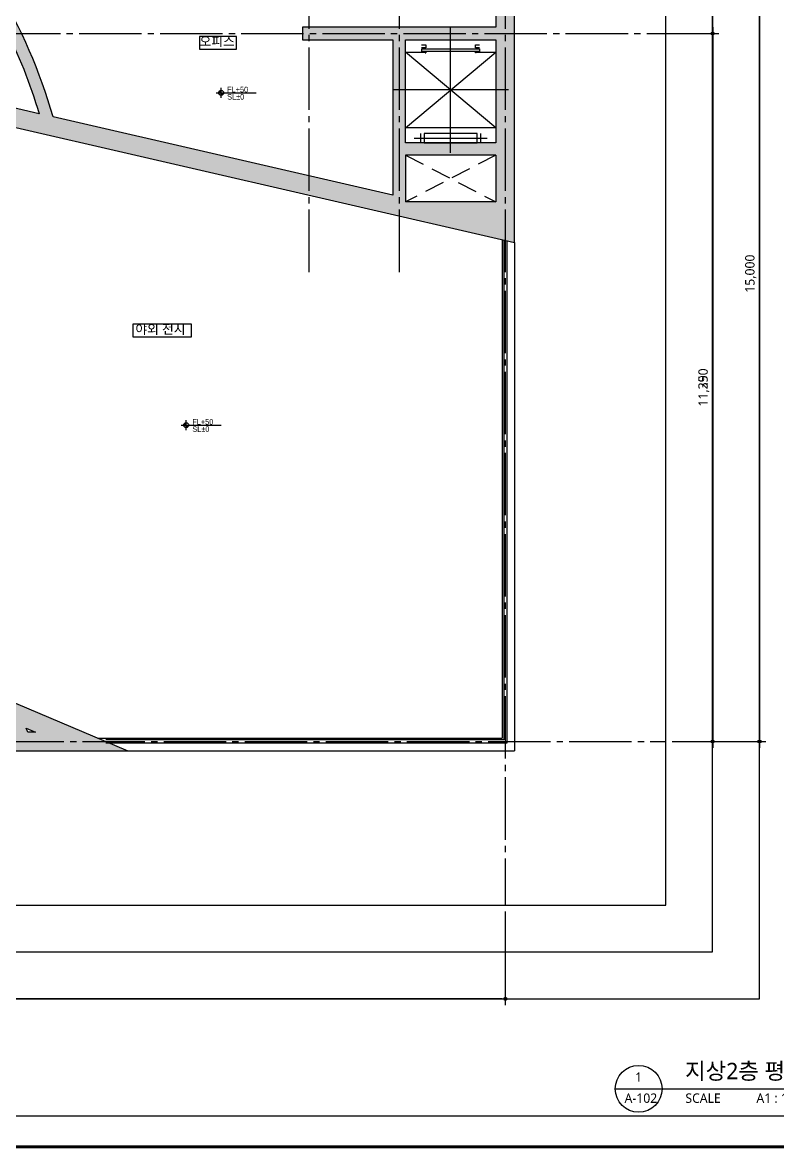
# Model space of a CAD drawing. Header units: millimetres. Extents: x 2135 to 254135, y 1035 to 90135.
# Drawn here: x 65947 to 78049, y 61260 to 79310 of the extents above; entities that cross this region are included whole.
import ezdxf
from ezdxf.enums import TextEntityAlignment as Align

# ---------------------------------------------------------------- set-up
doc = ezdxf.new("R2010")
doc.units = ezdxf.units.MM
for name, pattern in [('CEN3', [26, 20, -2, 2, -2]), ('CENTER2', [28.575, 19.05, -3.175, 3.175, -3.175]), ('HIDDEN2', [4.7625, 3.175, -1.5875])]:
    doc.linetypes.add(name, pattern=pattern)
doc.layers.get('Defpoints').update_dxf_attribs({"color": 157})
for name, color, linetype in [('A-01-CNTL', 1, 'CENTER2'), ('A-01-OPEN', 1, 'HIDDEN2'), ('A-02-WALL', 2, 'Continuous'), ('A-03-TEXT', 3, 'Continuous'), ('A-07-DIM', 7, 'Continuous'), ('A-07-SYM', 7, 'Continuous'), ('A-251-HACH', 253, 'Continuous'), ('A-TEXT-NOTE', 7, 'Continuous'), ('A-TXT1', 3, 'Continuous'), ('ETC', 8, 'Continuous'), ('form_TED.A', 40, 'Continuous'), ('HRAL', 9, 'Continuous'), ('TEXT1_TED.A', 2, 'Continuous'), ('TEXT2_TED.A', 3, 'Continuous'), ('TITLE_TED.A', 6, 'Continuous'), ('WA2(가벽)_TED.A', 7, 'Continuous'), ('현황레벨P', 7, 'Continuous')]:
    doc.layers.add(name, color=color, linetype=linetype)
doc.styles.add('TEXT', font='malgun.ttf')
doc.styles.add('돋움', font='')
doc.styles.add('맑은고딕', font='malgun.ttf')
doc.styles.get('돋움').set_extended_font_data('Dotum')
doc.dimstyles.new('HR-100', dxfattribs={"dimscale": 120, "dimtxt": 3, "dimasz": 1, "dimexe": 2, "dimexo": 2, "dimgap": 1, "dimtad": 1, "dimdec": 0, "dimdsep": 46, "dimlunit": 6, "dimtxsty": '맑은고딕', "dimblk": 'DIMDOT', "dimcen": 2.5, "dimdle": 1.5, "dimclrd": 7, "dimclrt": 3, "dimadec": 0, "dimazin": 0, "dimtfac": 1, "dimtdec": 0, "dimtix": 1, "dimtmove": 2, "dimatfit": 3, "dimfxl": 1, "dimtvp": 1, "dimtolj": 1, "dimtzin": 0, "dimlwd": -1, "dimarcsym": 0})

# ---------------------------------------------------------------- blocks, each defined once
blk = doc.blocks.new('1400X1030_8_P1')
at = {"color": 0, "linetype": 'Continuous'}
for p, q in [((-485, 1505), (-485, 1355)), ((485, 1355), (485, 1505)), ((725, 1265), (-725, 53)), ((-725, 1265), (725, 53)), ((585, 1430), (-585, 1430))]:
    blk.add_line(p, q, dxfattribs=at)
for points in [[(0, 1665), (0, 659), (0, -347)], [(-410, 65), (-400, 65), (-400, 53), (-725, 53), (-725, 1265), (725, 1265), (725, 53), (400, 53), (400, 65), (410, 65), (400, 65)], [(-925, 659), (0, 659), (925, 659)]]:
    blk.add_lwpolyline(points, dxfattribs=at)
for points in [[(-425, 1505), (-425, 1355), (425, 1355), (425, 1505)], [(-460, 40), (460, 40), (460, 0), (-460, 0)]]:
    blk.add_lwpolyline(points, close=True, dxfattribs=at)
for points in [[(-465, -15), (-405, -15, -0.414214), (-400, -20), (-400, -60, -0.414214), (-405, -65), (-465, -65)], [(465, -65), (405, -65, -0.414214), (400, -60), (400, -20, -0.414214), (405, -15), (465, -15)]]:
    blk.add_lwpolyline(points, format="xyb", dxfattribs=at)
blk = doc.blocks.new('FORM_TED.A')
at = {"layer": 'Defpoints', "color": 143, "ltscale": 100, "true_color": 0x7aafdf}
for points in [[(12, 13.5), (355, 13.5), (355, 283.5), (12, 283.5)], [(30.75, 32.25), (336.25, 32.25), (336.25, 264.75), (30.75, 264.75)], [(38.25, 39.75), (328.75, 39.75), (328.75, 257.25), (38.25, 257.25)], [(45.75, 47.25), (321.25, 47.25), (321.25, 249.75), (45.75, 249.75)]]:
    blk.add_lwpolyline(points, close=True, dxfattribs=at)
at = {"layer": 'form_TED.A', "ltscale": 30, "const_width": 0.5}
blk.add_lwpolyline([(407, 8.5), (7, 8.5), (7, 288.5), (407, 288.5)], close=True, dxfattribs=at)
blk = doc.blocks.new('DIMDOT')
blk.add_line((-2, 0), (2, 0))
blk.add_circle((0, 0), 0.5)
blk = doc.blocks.new('*D202')
at = {"layer": 'A-07-DIM', "color": 0, "lineweight": -2, "ltscale": 50, "transparency": 16777216}
for p, q in [((76360, 82785), (77860, 82785)), ((76360, 67785), (77860, 67785))]:
    blk.add_line(p, q, dxfattribs=at)
at = {"layer": 'A-07-DIM', "color": 7, "ltscale": 50, "transparency": 16777216}
blk.add_line((77760, 82735), (77760, 67835), dxfattribs=at)
at = {"layer": 'Defpoints', "color": 0, "ltscale": 50, "transparency": 16777216}
for p in [(76260, 82785, 0), (76260, 67785, 0), (77760, 67785)]:
    blk.add_point(p, dxfattribs=at)
at = {"layer": 'A-07-DIM', "color": 7, "ltscale": 50, "transparency": 16777216, "xscale": 50, "yscale": 50, "zscale": 50}
for p, rotation in [((77760, 82785), 90), ((77760, 67785), 270)]:
    blk.add_blockref('DIMDOT', p, dxfattribs=dict(at, rotation=rotation))
at = {"layer": 'A-07-DIM', "color": 3, "ltscale": 50, "transparency": 16777216, "insert": (77619, 75285), "char_height": 150, "attachment_point": 5, "rotation": 90, "style": '맑은고딕'}
blk.add_mtext('\\A1;15,000', dxfattribs=at)
blk = doc.blocks.new('*D203')
at = {"layer": 'A-07-DIM', "color": 0, "lineweight": -2, "ltscale": 50, "transparency": 16777216}
for p, q in [((51285, 65060), (51285, 63560)), ((73685, 65060), (73685, 63560))]:
    blk.add_line(p, q, dxfattribs=at)
at = {"layer": 'A-07-DIM', "color": 7, "ltscale": 50, "transparency": 16777216}
blk.add_line((73635, 63660), (51335, 63660), dxfattribs=at)
at = {"layer": 'Defpoints', "color": 0, "ltscale": 50, "transparency": 16777216}
for p in [(51285, 65160), (73685, 65160, 0), (51285, 63660)]:
    blk.add_point(p, dxfattribs=at)
at = {"layer": 'A-07-DIM', "color": 7, "ltscale": 50, "transparency": 16777216, "xscale": 50, "yscale": 50, "zscale": 50, "rotation": 180}
blk.add_blockref('DIMDOT', (51285, 63660), dxfattribs=at)
at = {"layer": 'A-07-DIM', "color": 7, "ltscale": 50, "transparency": 16777216, "xscale": 50, "yscale": 50, "zscale": 50}
blk.add_blockref('DIMDOT', (73685, 63660), dxfattribs=at)
at = {"layer": 'A-07-DIM', "color": 3, "ltscale": 50, "transparency": 16777216, "insert": (62485, 63800), "char_height": 150, "attachment_point": 5, "style": '맑은고딕'}
blk.add_mtext('\\A1;22,400', dxfattribs=at)
blk = doc.blocks.new('CA002')
at = {"layer": '현황레벨P'}
h = blk.add_hatch(color=256, dxfattribs=at)
h.paths.add_polyline_path([(-0.15, 0.32, 0.414214), (-0.32, -0.15), (0, 0)])
h.paths.add_polyline_path([(0.32, 0.15), (0, 0), (0.15, -0.32, 0.414214)])
for p, q in [((-0.64, -0.3), (4.51, 2.15)), ((0.3, -0.64), (-0.3, 0.64))]:
    blk.add_line(p, q, dxfattribs=at)
blk.add_circle((0, 0), 0.354, dxfattribs=at)
blk = doc.blocks.new('*D279')
at = {"layer": 'A-07-DIM', "color": 0, "lineweight": -2, "ltscale": 50, "transparency": 16777216}
for p, q in [((76360, 79135), (77110, 79135)), ((76369, 67785), (77110, 67785))]:
    blk.add_line(p, q, dxfattribs=at)
at = {"layer": 'A-07-DIM', "color": 7, "ltscale": 50, "transparency": 16777216}
blk.add_line((77010, 79085), (77010, 67835), dxfattribs=at)
at = {"layer": 'Defpoints', "color": 0, "ltscale": 50, "transparency": 16777216}
for p in [(76260, 79135), (76269, 67785), (77010, 67785)]:
    blk.add_point(p, dxfattribs=at)
at = {"layer": 'A-07-DIM', "color": 7, "ltscale": 50, "transparency": 16777216, "xscale": 50, "yscale": 50, "zscale": 50}
for p, rotation in [((77010, 79135), 90), ((77010, 67785), 270)]:
    blk.add_blockref('DIMDOT', p, dxfattribs=dict(at, rotation=rotation))
at = {"layer": 'A-07-DIM', "color": 3, "ltscale": 50, "transparency": 16777216, "insert": (76869, 73460), "char_height": 150, "attachment_point": 5, "rotation": 90, "style": '맑은고딕'}
blk.add_mtext('\\A1;11,290', dxfattribs=at)
blk = doc.blocks.new('*D280')
at = {"layer": 'A-07-DIM', "color": 0, "lineweight": -2, "transparency": 16777216}
for p, q in [((76360, 79135), (77110, 79135)), ((76369, 67785), (77110, 67785))]:
    blk.add_line(p, q, dxfattribs=at)
at = {"layer": 'A-07-DIM', "color": 7, "transparency": 16777216}
blk.add_line((77010, 67835), (77010, 79085), dxfattribs=at)
at = {"layer": 'Defpoints', "color": 0, "transparency": 16777216}
for p in [(76260, 79135), (77010, 79135), (76269, 67785)]:
    blk.add_point(p, dxfattribs=at)
at = {"layer": 'A-07-DIM', "color": 7, "transparency": 16777216, "xscale": 50, "yscale": 50, "zscale": 50}
for p, rotation in [((77010, 79135), 90), ((77010, 67785), 270)]:
    blk.add_blockref('DIMDOT', p, dxfattribs=dict(at, rotation=rotation))
at = {"layer": 'A-07-DIM', "color": 3, "transparency": 16777216, "insert": (76869, 73460), "char_height": 150, "attachment_point": 5, "rotation": 90, "style": '맑은고딕'}
blk.add_mtext('\\A1;11,350', dxfattribs=at)
blk = doc.blocks.new('*D281')
at = {"layer": 'A-07-DIM', "color": 7, "transparency": 16777216}
blk.add_line((77010, 79185), (77010, 82735), dxfattribs=at)
at = {"layer": 'A-07-DIM', "color": 0, "lineweight": -2, "transparency": 16777216}
for p, q in [((77110, 82785), (77110, 82785)), ((76360, 79135), (77110, 79135))]:
    blk.add_line(p, q, dxfattribs=at)
at = {"layer": 'Defpoints', "color": 0, "transparency": 16777216}
for p in [(77010, 82785), (77010, 82785), (76260, 79135)]:
    blk.add_point(p, dxfattribs=at)
at = {"layer": 'A-07-DIM', "color": 7, "transparency": 16777216, "xscale": 50, "yscale": 50, "zscale": 50}
for p, rotation in [((77010, 82785), 90), ((77010, 79135), 270)]:
    blk.add_blockref('DIMDOT', p, dxfattribs=dict(at, rotation=rotation))
at = {"layer": 'A-07-DIM', "color": 3, "transparency": 16777216, "insert": (76870, 80960), "char_height": 150, "attachment_point": 5, "rotation": 90, "style": '맑은고딕'}
blk.add_mtext('\\A1;3,650', dxfattribs=at)

msp = doc.modelspace()

# ---------------------------------------------------------------- hatches: boundary and pattern name
at = {"layer": 'A-251-HACH'}
h = msp.add_hatch(color=256, dxfattribs=at)
h.dxf.hatch_style = 1
h.paths.add_polyline_path([(65706.4, 67935.4), (51434.6, 67935.4), (51434.6, 82635.4), (65334.6, 82635.4), (65334.6, 82335.4), (65534.6, 82335.4), (65534.6, 82635.4), (67184.6, 82635.4), (67184.6, 82935.4), (51134.6, 82935.4), (51134.6, 67635.4), (65834.6, 67635.4)])
h.paths.add_polyline_path([(67658.2, 74025.6), (69296.7, 74025.6), (69296.7, 74613.2), (67658.2, 74613.2)], flags=9)
h = msp.add_hatch(color=256, dxfattribs=at)
h.dxf.hatch_style = 1
h.paths.add_polyline_path([(66436.1, 77797.6, 0.0680759), (65534.6, 79863.3), (65534.6, 81235.4), (65334.6, 81235.4), (65334.6, 80175.5, 0.0180347), (64982.3, 80660.7), (64845.6, 80510.7, -0.0929823), (66213, 77849), (65413, 78033.2), (65345.7, 77740.9), (73834.6, 75786.4), (73834.6, 79635.4), (73534.6, 79635.4), (73534.6, 79235.4), (70434.6, 79235.4), (70434.6, 79035.4), (71884.6, 79035.4), (71884.6, 76543.2)])
h.paths.add_polyline_path([(72084.6, 79035.4), (73534.6, 79035.4), (73534.6, 77383.4), (72084.6, 77383.4)], flags=16)
h.paths.add_polyline_path([(72084.6, 77183.4), (73534.6, 77183.4), (73534.6, 76435.4), (72084.6, 76435.4)], flags=16)
h.paths.add_polyline_path([(59296.1, 79441.5, 0.9511622), (57187.2, 71734.9), (65606.8, 68168.5), (65834.6, 67635.4), (67634.6, 67635.4), (65835.1, 68397.6), (62112.8, 77107.3, 0.1385822), (60746.1, 78799.9), (63640.4, 78133.5), (63707.6, 78425.8)])
h.paths.add_polyline_path([(61837, 76989.4), (65436.8, 68566.3), (57292.5, 72016.1, -0.0032278), (57247.1, 72031.1, -1.5419113)], flags=16)
h.paths.add_polyline_path([(66005.2, 67999.8), (66157.2, 67935.4), (66032.7, 67935.4)], flags=16)

# ---------------------------------------------------------------- linework, layer by layer
for p in [(73634.6, 75832.4), (67162.5, 67835.4)]:
    msp.add_line(p, (73634.6, 67835.4))
at = {"layer": 'A-01-CNTL', "linetype": 'CEN3', "ltscale": 50}
for p, q in [((70534.6, 85410.4), (70534.6, 75212.3)), ((71984.6, 85410.4), (71984.6, 75212.3)), ((73684.6, 85410.4), (73684.6, 65160.4)), ((65552.9, 79135.4), (76509.6, 79135.4)), ((48709.6, 67785.4), (76259.6, 67785.4))]:
    msp.add_line(p, q, dxfattribs=at)
at = {"layer": 'A-01-OPEN', "ltscale": 100}
for p, q in [((73534.6, 77183.4), (72084.6, 76435.4)), ((72084.6, 77183.4), (73534.6, 76435.4))]:
    msp.add_line(p, q, dxfattribs=at)
at = {"layer": 'A-02-WALL'}
for p, q in [((73534.6, 77183.4), (72084.6, 77183.4)), ((72084.6, 77183.4), (72084.6, 76435.4)), ((65835.1, 68397.6), (67634.6, 67635.4))]:
    msp.add_line(p, q, dxfattribs=at)
for points in [[(67184.6, 82935.4), (51134.6, 82935.4), (51134.6, 67635.4), (67634.6, 67635.4)], [(73534.6, 79035.4), (73534.6, 77383.4), (72084.6, 77383.4), (72084.6, 79035.4), (73534.6, 79035.4)], [(73534.6, 77183.4), (73534.6, 76435.4), (72084.6, 76435.4)], [(66005.2, 67999.8), (66157.2, 67935.4), (66032.7, 67935.4)], [(66134.6, 67935.4), (66032.7, 67935.4), (66005.2, 67999.8)]]:
    msp.add_lwpolyline(points, dxfattribs=at)
for points in [[(64845.6, 80510.7, -0.0929823), (66213, 77849), (65413, 78033.2), (65345.7, 77740.9), (73834.6, 75786.4)], [(73834.6, 75786.4), (73834.6, 79635.4), (73534.6, 79635.4), (73534.6, 79235.4), (70434.6, 79235.4), (70434.6, 79035.4), (71884.6, 79035.4), (71884.6, 76543.2), (66436.1, 77797.6, 0.0680759), (65534.6, 79863.3)]]:
    msp.add_lwpolyline(points, format="xyb", dxfattribs=at)
at = {"layer": 'A-TEXT-NOTE'}
for points in [[(69378.1, 79085.6), (68784.5, 79085.6), (68784.5, 78885.6), (69378.1, 78885.6)], [(68656.9, 74472.6), (67713.2, 74472.6), (67713.2, 74272.6), (68656.9, 74272.6)]]:
    msp.add_lwpolyline(points, close=True, dxfattribs=at)
at = {"layer": 'ETC'}
for p, q in [((71884.4, 79020.4), (71884.4, 76643.4)), ((73659.6, 75815.6), (73659.6, 67810.4)), ((73709.6, 75815.6), (73709.6, 67760.4)), ((73659.6, 67810.4), (67280.5, 67810.4)), ((73709.6, 67760.4), (67280.5, 67760.4))]:
    msp.add_line(p, q, dxfattribs=at)
at = {"layer": 'HRAL'}
for p in [(73834.6, 75786.4), (67634.6, 67635.4)]:
    msp.add_line(p, (73834.6, 67635.4), dxfattribs=at)
at = {"layer": 'TITLE_TED.A', "color": 4}
msp.add_line((75447.7, 62217.1), (79572.7, 62217.1), dxfattribs=at)
msp.add_circle((75822.7, 62217.1), 375, dxfattribs=at)

# ---------------------------------------------------------------- block references
at = {"linetype": 'Continuous', "rotation": 180}
msp.add_blockref('1400X1030_8_P1', (72809.6, 78888.4), dxfattribs=at)
at = {"layer": 'A-07-SYM', "xscale": 112.4999999997851, "yscale": 112.4999999997851, "zscale": 281.2499999999999, "rotation": 334.5321951155058}
for p in [(69129.3, 78182.2), (68570.9, 72854.8)]:
    msp.add_blockref('CA002', p, dxfattribs=at)
at = {"layer": 'WA2(가벽)_TED.A', "xscale": 100, "yscale": 100, "zscale": 100}
msp.add_blockref('FORM_TED.A', (44134.6, 60435.4), dxfattribs=at)

# ---------------------------------------------------------------- texts
at = {"layer": 'A-03-TEXT', "ltscale": 50, "char_height": 150, "attachment_point": 1, "style": 'TEXT'}
for s, width, insert in [('\\pxt63;오피스', 1249.748, (68784.5, 79082.2)), ('\\pxt63;야외 전시', 3095.302, (67755.8, 74469.2))]:
    msp.add_mtext_dynamic_manual_height_columns(s, width=width, gutter_width=12.5, heights=[0], dxfattribs=dict(at, insert=insert))
at = {"layer": 'A-TXT1', "ltscale": 50, "style": '돋움'}
for s, p in [('SL±0', (69226.8, 78119.5)), ('FL+50', (69226.8, 78235.6)), ('FL+50', (68668.4, 72908.2)), ('SL±0', (68668.4, 72792.2))]:
    msp.add_text(s, height=90, dxfattribs=at).set_placement(p, align=Align.MIDDLE_LEFT)
at = {"layer": 'TEXT1_TED.A', "linetype": 'ByBlock', "style": '맑은고딕'}
msp.add_text('지상2층 평면도', height=262.5, dxfattribs=at).set_placement((77697.7, 62292.1), align=Align.BOTTOM_CENTER)
at = {"layer": 'TEXT2_TED.A', "style": '맑은고딕'}
msp.add_text('1', height=150, dxfattribs=at).set_placement((75822.7, 62404.6), align=Align.MIDDLE_CENTER)
msp.add_text('A-102', height=150, dxfattribs=at).set_placement((75597.7, 62067.1), align=Align.MIDDLE_LEFT)
msp.add_text('SCALE', height=150, dxfattribs=at).set_placement((76572.7, 61992.1))
msp.add_text('A1 : 1/50   A3 : 1/100', height=150, dxfattribs=at).set_placement((79572.7, 61992.1), align=Align.RIGHT)

# ---------------------------------------------------------------- dimensions: what is measured, and where the dimension line sits
at = {"layer": 'A-07-DIM', "ltscale": 50}
for base, p1, p2, angle, picture, middle in [((77759.6, 67785.4), (76259.6, 82785.4, 0), (76259.6, 67785.4, 0), 270, '*D202', (77619.2, 75285.4)), ((51284.6, 63660.4), (73684.6, 65160.4, 0), (51284.6, 65160.4), 180, '*D203', (62484.6, 63800.4))]:
    dim = msp.add_linear_dim(base=base, p1=p1, p2=p2, angle=angle, dimstyle='HR-100', override={"dimscale": 50}, dxfattribs=at)
    dim.commit()
    dim.dimension.update_dxf_attribs({"geometry": picture, "text_midpoint": middle})
at = {"layer": 'A-07-DIM'}
for base, p1, p2, picture, middle in [((77009.6, 82785.4), (76259.6, 79135.4), (77009.6, 82785.4), '*D281', (76869.6, 80960.4)), ((77009.6, 79135.4), (76268.7, 67785.4), (76259.6, 79135.4), '*D280', (76869.2, 73460.4))]:
    dim = msp.add_linear_dim(base=base, p1=p1, p2=p2, angle=90, dimstyle='HR-100', override={"dimscale": 50}, dxfattribs=at)
    dim.commit()
    dim.dimension.update_dxf_attribs({"geometry": picture, "text_midpoint": middle})
at = {"layer": 'A-07-DIM', "ltscale": 50}
dim = msp.add_linear_dim(base=(77009.6, 67785.4), p1=(76259.6, 79135.4), p2=(76268.7, 67785.4), angle=90, text='11,290', dimstyle='HR-100', override={"dimscale": 50}, dxfattribs=at)
dim.commit()
dim.dimension.update_dxf_attribs({"geometry": '*D279', "text_midpoint": (76869.2, 73460.4)})

doc.saveas('drawing.dxf')
